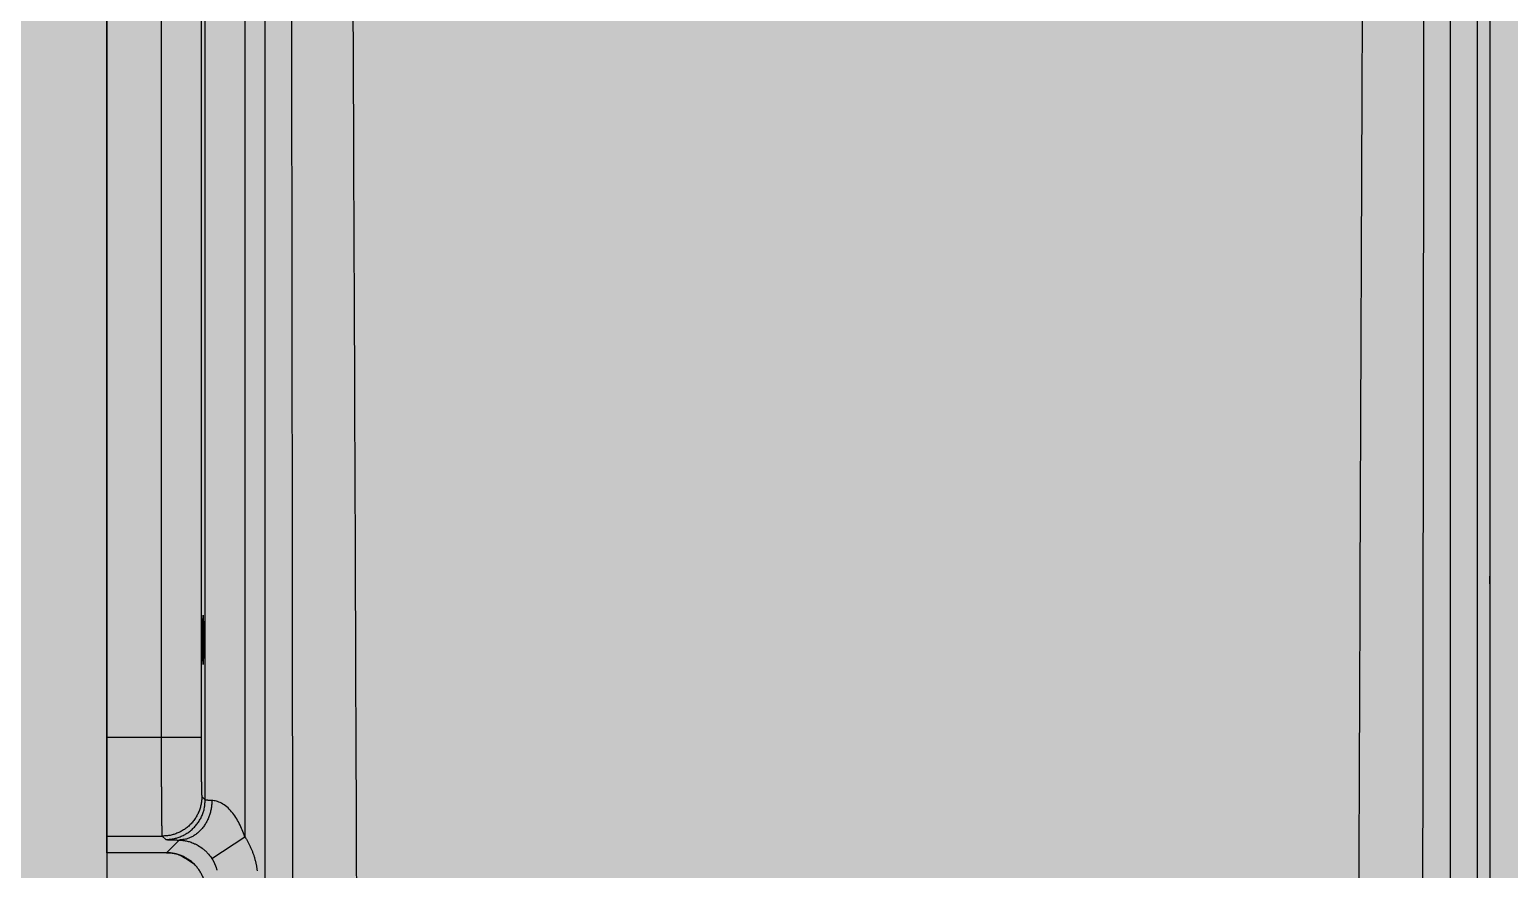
# Model space of a CAD drawing. Header units: millimetres. Extents: x 13515 to 183937, y -33900 to -660.
# Drawn here: x 60217.453 to 60219.797, y -20680.871 to -20679.54 of the extents above; entities that cross this region are included whole.
import ezdxf

# ---------------------------------------------------------------- set-up
doc = ezdxf.new("R2010")
doc.units = ezdxf.units.MM
doc.header["$LTSCALE"] = 100
doc.header["$MEASUREMENT"] = 0
doc.linetypes.add('HIDDEN', pattern=[2, 1, -1])
doc.layers.get('0').update_dxf_attribs({"linetype": 'CONTINUOUS'})
for name, color, linetype in [('254', 254, 'CONTINUOUS'), ('ELE9', 9, 'CONTINUOUS'), ('LED', 7, 'CONTINUOUS'), ('TOI', 12, 'CONTINUOUS')]:
    doc.layers.add(name, color=color, linetype=linetype)

# ---------------------------------------------------------------- blocks, each defined once
blk = doc.blocks.new('I2-샤워수전')
at = {"layer": 'TOI'}
for p, q in [((-139.9801, -95.5), (-139.9801, 269.9818)), ((-16, 270), (-16, -72.5)), ((-138.7399, 268.7417), (-138.7399, -95.5)), ((-136, 268.7417), (-136, -95.5)), ((-10.6031, 247.1202), (-13.9479, 244.9278)), ((-7.3041, 245.2671), (-6.0202, 246.551)), ((-6.0202, 246.551), (0, 246.551)), ((0, 246.551), (0, 244.8674)), ((-13.9479, -100), (-13.9479, 244.9278)), ((-5.6059, 244.8674), (-5.9486, 245.2101)), ((0, 244.8674), (-5.6059, 244.8674)), ((0, 244.8674), (0, 234.8682)), ((-9.6055, 240.8677), (-9.9483, 241.2105)), ((-9.9483, 241.2105), (-9.9483, -91.6827)), ((-9.528, -91.1508), (-9.528, 234.8682)), ((-5.5284, 234.8682), (-9.528, 234.8682)), ((0, 234.8682), (-5.5284, 234.8682)), ((-5.5284, 234.8682), (-5.5284, -91)), ((0, 234.8682), (0, -78))]:
    blk.add_line(p, q, dxfattribs=at)
for points in [[(-13.948, 244.9278), (-14.0305, 245.0564, -0.00480105), (-14.1108, 245.1868, -0.00476776), (-14.1886, 245.3191, -0.00475688), (-14.2642, 245.4532, -0.00478415), (-14.3373, 245.5889, -0.00479744), (-14.4079, 245.7263, -0.00480441), (-14.4759, 245.8653, -0.00480904), (-14.5414, 246.0058, -0.00481884), (-14.6041, 246.1477, -0.00482445), (-14.6642, 246.291, -0.00483146), (-14.7215, 246.4355, -0.00483391), (-14.7761, 246.5812, -0.00483606), (-14.8278, 246.7281, -0.00484148), (-14.8768, 246.876, -0.00485197), (-14.9227, 247.0249, -0.00484103), (-14.9659, 247.1746, -0.00481251), (-15.006, 247.325, -0.00485191), (-15.0433, 247.4763, -0.00494469), (-15.0775, 247.6284, -0.00480667), (-15.1088, 247.7804, -0.00449325), (-15.137, 247.932, -0.00494048), (-15.1624, 248.0863, -0.00585904), (-15.1847, 248.2445, -0.00447135), (-15.2039, 248.3932, -0.00159774)], [(-10.603, 247.1202), (-10.6443, 247.1845, -0.00480271), (-10.6844, 247.2497, -0.00476942), (-10.7234, 247.3158, -0.00475853), (-10.7611, 247.3829, -0.0047858), (-10.7977, 247.4508, -0.00479909), (-10.833, 247.5195, -0.00480606), (-10.867, 247.589, -0.00481067), (-10.8997, 247.6592, -0.00482047), (-10.9311, 247.7302, -0.00482605), (-10.9611, 247.8018, -0.00483305), (-10.9898, 247.8741, -0.00483548), (-11.0171, 247.947, -0.0048376), (-11.0429, 248.0204, -0.004843), (-11.0674, 248.0944, -0.00485347), (-11.0904, 248.1688, -0.00484249), (-11.1119, 248.2437, -0.00481393), (-11.132, 248.3189, -0.00485331)], [(-10.626, 241.2675), (-10.6212, 241.4574, -0.0105851), (-10.6085, 241.6498, -0.0100647), (-10.5876, 241.8448, -0.00993946), (-10.5584, 242.0418, -0.01039566), (-10.5204, 242.2398, -0.01065311), (-10.4735, 242.4379, -0.01085796), (-10.4172, 242.6355, -0.01104105), (-10.352, 242.8316, -0.01133024), (-10.2772, 243.0253, -0.01156442), (-10.1935, 243.2157, -0.01184475), (-10.1005, 243.4017, -0.01209136), (-9.9989, 243.5826, -0.01237419), (-9.8886, 243.7574, -0.01264735), (-9.7704, 243.9253, -0.01294483), (-9.6444, 244.0853, -0.01319462), (-9.5116, 244.237, -0.01339227), (-9.3722, 244.3793, -0.01374669), (-9.227, 244.5121, -0.01419698), (-9.0764, 244.6344, -0.01412804), (-8.9222, 244.7464, -0.01352593), (-8.7653, 244.8471, -0.01482357), (-8.6032, 244.9372, -0.01737235), (-8.4353, 245.0161, -0.01392754), (-8.2762, 245.0835, -0.00611788), (-8.1313, 245.1385, -0.01856837), (-7.9472, 245.1858, -0.03173169), (-7.6677, 245.2287, -0.01647426), (-7.3041, 245.2671, -0.00909441)], [(-5.9486, 245.2102), (-6.1392, 245.2057, 0.01280167), (-6.3323, 245.1917, 0.01215463), (-6.5281, 245.1677, 0.0119725), (-6.7259, 245.1338, 0.01247875), (-6.9247, 245.089, 0.01271744), (-7.1236, 245.0335, 0.01287282), (-7.322, 244.9666, 0.01297411), (-7.5189, 244.8888, 0.01318105), (-7.7133, 244.7994, 0.0132906), (-7.9044, 244.699, 0.01343493), (-8.0911, 244.5874, 0.013507), (-8.2726, 244.4653, 0.01360475), (-8.4479, 244.3326, 0.01365872), (-8.6162, 244.1902, 0.01372842), (-8.7765, 244.0383, 0.01371871), (-8.9283, 243.8781, 0.01365505), (-9.0707, 243.7098, 0.01372855), (-9.2034, 243.5345, 0.01389352), (-9.3256, 243.3526, 0.01353997), (-9.4371, 243.1663, 0.01272296), (-9.5374, 242.9767, 0.01368283), (-9.6269, 242.7808, 0.01572191), (-9.705, 242.5779, 0.01237327), (-9.7716, 242.3855, 0.00539068), (-9.8259, 242.2103, 0.01618246), (-9.8719, 241.9878, 0.02706269), (-9.9128, 241.65, 0.01386633), (-9.9483, 241.2105, 0.00762356)], [(-9.6056, 240.8678), (-9.6011, 241.0584, -0.01280191), (-9.5871, 241.2515, -0.01215487), (-9.5631, 241.4473, -0.01197275), (-9.5292, 241.6451, -0.01247902), (-9.4844, 241.8438, -0.01271772), (-9.4289, 242.0428, -0.01287311), (-9.362, 242.2412, -0.0129744), (-9.2841, 242.4381, -0.01318135), (-9.1948, 242.6325, -0.01329089), (-9.0944, 242.8236, -0.01343522), (-8.9828, 243.0102, -0.01350727), (-8.8607, 243.1918, -0.013605), (-8.728, 243.367, -0.01365896), (-8.5856, 243.5353, -0.01372864), (-8.4337, 243.6956, -0.01371891), (-8.2735, 243.8474, -0.01365522), (-8.1052, 243.9898, -0.01372868), (-7.9299, 244.1225, -0.01389362), (-7.748, 244.2446, -0.01354004), (-7.5617, 244.3562, -0.012723), (-7.3721, 244.4565, -0.01368284), (-7.1762, 244.5459, -0.01572187), (-6.9733, 244.6241, -0.01237321), (-6.7809, 244.6907, -0.00539065), (-6.6057, 244.745, -0.01618234), (-6.3832, 244.791, -0.02706238), (-6.0454, 244.8319, -0.01386612), (-5.6059, 244.8673, -0.00762344)], [(-5.9486, 245.2102), (-5.9521, 245.2122, 0.09309381), (-5.9584, 245.2142, 0.03313444), (-5.9677, 245.2162, 0.01604159), (-5.9799, 245.2182, 0.00960788), (-5.9951, 245.2202, 0.00626642), (-6.0132, 245.2222, 0.00445907), (-6.0344, 245.2242, 0.00329592), (-6.0584, 245.2261, 0.00256348), (-6.0855, 245.2281, 0.00203195), (-6.1156, 245.2301, 0.00166466), (-6.1486, 245.2321, 0.00137827), (-6.1845, 245.2341, 0.00116829), (-6.2234, 245.236, 0.00099808), (-6.2652, 245.238, 0.00086883), (-6.3099, 245.2399, 0.00075645), (-6.3575, 245.2418, 0.00066605), (-6.4079, 245.2438, 0.00059663), (-6.4611, 245.2457, 0.00054565), (-6.5173, 245.2476, 0.00047689), (-6.5759, 245.2494, 0.00040691), (-6.6367, 245.2513, 0.00040918), (-6.7014, 245.2531, 0.00044096), (-6.7708, 245.255, 0.00030599), (-6.8375, 245.2567, 0.00010418), (-6.899, 245.2583, 0.00038992), (-6.9835, 245.2603, 0.00058229), (-7.1205, 245.2632, 0.00025592), (-7.3041, 245.2671, 0.00012971)], [(-5.6059, 244.8673), (-5.6022, 244.8502, -0.08207142), (-5.5984, 244.8094, -0.01331774), (-5.5946, 244.744, -0.0052762), (-5.5907, 244.6541, -0.00299307), (-5.5869, 244.5374, -0.00186317), (-5.583, 244.3943, -0.00128857), (-5.5792, 244.2234, -0.00093313), (-5.5753, 244.0254, -0.0007227), (-5.5716, 243.7992, -0.00056965), (-5.5679, 243.5462, -0.00046787), (-5.5642, 243.2656, -0.00038826), (-5.5607, 242.9593, -0.00033193), (-5.5573, 242.6272, -0.00028598), (-5.5541, 242.2715, -0.00025199), (-5.551, 241.8926, -0.00022262), (-5.548, 241.4932, -0.0001994), (-5.5453, 241.0744, -0.00018168), (-5.5427, 240.6384, -0.00016884), (-5.5404, 240.1862, -0.00015199), (-5.5382, 239.7234, -0.0001339), (-5.5363, 239.2526, -0.00013584), (-5.5345, 238.7662, -0.00014763), (-5.533, 238.2625, -0.00011043), (-5.5317, 237.7852, -0.00004678), (-5.5307, 237.3504, -0.00013813), (-5.5298, 236.798, -0.00022026), (-5.529, 235.9595, -0.00010969), (-5.5283, 234.8682, -0.00005978)], [(-10.626, 241.2675), (-10.5842, 241.2658, -0.00041453), (-10.5436, 241.2641, -0.00043635), (-10.5041, 241.2624, -0.00046362), (-10.4657, 241.2607, -0.00049667), (-10.4286, 241.2589, -0.00053367), (-10.3927, 241.2571, -0.00057292), (-10.358, 241.2553, -0.00061872), (-10.3247, 241.2535, -0.00066932), (-10.2926, 241.2517, -0.00072877), (-10.2619, 241.2498, -0.00079449), (-10.2325, 241.2479, -0.00087264), (-10.2045, 241.246, -0.00095971), (-10.1779, 241.2441, -0.00106657), (-10.1527, 241.2422, -0.00118915), (-10.1289, 241.2403, -0.00133548), (-10.1066, 241.2383, -0.0014979), (-10.0857, 241.2364, -0.00172773), (-10.0662, 241.2344, -0.00202814), (-10.0483, 241.2324, -0.002313), (-10.0318, 241.2305, -0.00253108), (-10.0168, 241.2285, -0.0033237), (-10.0032, 241.2265, -0.00492564), (-9.9911, 241.2244, -0.00489308), (-9.9806, 241.2225, -0.00203859), (-9.9718, 241.2207, -0.0093084), (-9.9639, 241.2185, -0.03032988), (-9.956, 241.215, -0.03213973), (-9.9483, 241.2105, -0.0270808)], [(-9.528, 234.8682), (-9.5281, 235.1522, 0.00016648), (-9.5283, 235.4399, 0.00015894), (-9.5288, 235.7316, 0.00015808), (-9.5295, 236.0261, 0.00016696), (-9.5303, 236.3221, 0.00017359), (-9.5314, 236.6184, 0.00018012), (-9.5327, 236.9138, 0.00018744), (-9.5342, 237.207, 0.00019757), (-9.5359, 237.4966, 0.00020849), (-9.5379, 237.7813, 0.00022171), (-9.54, 238.0596, 0.00023688), (-9.5424, 238.3303, 0.00025497), (-9.545, 238.5918, 0.00027685), (-9.5477, 238.8432, 0.00030282), (-9.5507, 239.0829, 0.00033405), (-9.5538, 239.3102, 0.00036947), (-9.557, 239.5237, 0.00041991), (-9.5604, 239.7229, 0.00048532), (-9.5639, 239.9068, 0.00055219), (-9.5676, 240.0751, 0.00060789), (-9.5712, 240.2267, 0.00078562), (-9.575, 240.3626, 0.00113615), (-9.579, 240.4819, 0.00118101), (-9.5827, 240.584, 0.00061492), (-9.5861, 240.6676, 0.00224313), (-9.5904, 240.7398, 0.00762083), (-9.597, 240.8068, 0.01015569), (-9.6056, 240.8678, 0.0112499)]]:
    blk.add_lwpolyline(points, format="xyb", dxfattribs=at)
at = {"layer": 'TOI', "color": 8}
blk.add_arc((-125, 218.5693), 15, 177.04877, 180, dxfattribs=at)
at = {"layer": 'TOI'}
blk.add_ellipse((-9.7381, 225), major_axis=(0, -2.5), ratio=0.01309072, start_param=0, end_param=6.2831853, dxfattribs=at)
for points, knots in [([(-133.1958, 270.0001), (-133.2318, 236.4374), (-133.3003, 172.7703), (-133.4131, 95.0831), (-133.5096, 37.582), (-133.5836, -2.548), (-133.6607, -40.7478), (-133.7279, -71.5173), (-133.7706, -89.5536), (-133.7849, -95.5)], [0, 0, 0, 0, 0.26358067, 0.50000305, 0.61010823, 0.71516051, 0.8151599, 0.9101064, 0.95680622, 0.95680622, 0.95680622, 0.95680622]), ([(-18.2689, -72.5), (-18.3141, -51.6346), (-18.4089, -7.936), (-18.5315, 60.5638), (-18.6273, 122.6343), (-18.7002, 177.094), (-18.7554, 222.7609), (-18.7877, 253.9916), (-18.8043, 270.0001)], [0, 0, 0, 0, 0.18276281, 0.38276206, 0.59999774, 0.7264466, 0.85978069, 1, 1, 1, 1]), ([(-128.6146, -95.5), (-128.1508, -37.3534), (-127.781, 20.794), (-127.157, 137.6373), (-126.9058, 196.3333), (-126.703, 255.0294)], [0.045115198, 0.045115198, 0.045115198, 0.045115198, 0.52031843, 0.52031843, 1, 1, 1, 1]), ([(-25.2969, 255.0296), (-25.1168, 202.916), (-24.6584, 93.7184), (-23.994, -15.4781), (-23.563, -72.5611)], [0, 0, 0, 0, 0.47723962, 1, 1, 1, 1]), ([(-10.0198, 250.5506), (-10.0189, 250.4831), (-10.0169, 250.3479), (-10.0009, 250.1457), (-9.9755, 249.9446), (-9.9397, 249.745), (-9.8939, 249.5475), (-9.8381, 249.3525), (-9.7725, 249.1607), (-9.6973, 248.9724), (-9.6126, 248.7882), (-9.5188, 248.6085), (-9.4159, 248.4338), (-9.3044, 248.2645), (-9.1844, 248.1011), (-9.0562, 247.944), (-8.9203, 247.7935), (-8.777, 247.6502), (-8.6265, 247.5143), (-8.4694, 247.3862), (-8.306, 247.2662), (-8.1367, 247.1547), (-7.962, 247.0519), (-7.7823, 246.958), (-7.5981, 246.8734), (-7.4098, 246.7982), (-7.218, 246.7327), (-7.0231, 246.6769), (-6.8256, 246.6311), (-6.6261, 246.5954), (-6.425, 246.5699), (-6.2229, 246.554), (-6.0877, 246.552), (-6.0202, 246.5511)], [0, 0, 0, 0, 0.03226615, 0.06453133, 0.09679561, 0.12905901, 0.16132158, 0.19358337, 0.22584441, 0.25810476, 0.29036445, 0.32262353, 0.35488204, 0.38714003, 0.41939753, 0.4516546, 0.48391128, 0.5161676, 0.54842362, 0.58067938, 0.61293491, 0.64519027, 0.67744549, 0.70970063, 0.74195572, 0.77421081, 0.80646594, 0.83872115, 0.87097649, 0.903232, 0.93548773, 0.96774371, 1, 1, 1, 1]), ([(-6.0202, 246.5511), (-6.095, 246.551), (-6.4204, 246.5608), (-7.1293, 246.6666), (-7.7276, 246.9137), (-8.8486, 247.7223)], [0, 0, 0, 0, 0.03582683, 0.1551915, 0.34144536, 0.34144536, 0.34144536, 0.34144536]), ([(-7.3041, 245.2671), (-7.4539, 245.2731), (-7.6324, 245.2869), (-7.9599, 245.343), (-8.0801, 245.368), (-8.3399, 245.4365), (-8.4797, 245.4799), (-8.7066, 245.5665), (-8.7851, 245.599), (-8.9485, 245.6732), (-9.034, 245.7153), (-9.2934, 245.8552), (-9.4699, 245.9662), (-9.7353, 246.1664), (-9.8247, 246.2395), (-9.9977, 246.3942), (-10.0813, 246.4755), (-10.3224, 246.7315), (-10.4717, 246.9197), (-10.603, 247.1202)], [0, 0, 0, 0, 0.25, 0.25, 0.375, 0.375, 0.5, 0.5, 0.5625, 0.5625, 0.625, 0.625, 0.75, 0.75, 0.8125, 0.8125, 0.875, 0.875, 1, 1, 1, 1]), ([(-13.948, 244.9278), (-13.7978, 244.4696), (-13.6181, 244.0217), (-13.2913, 243.38), (-13.1718, 243.1696), (-12.9128, 242.7685), (-12.7735, 242.5777), (-12.4717, 242.2209), (-12.3074, 242.0534), (-11.9611, 241.7611), (-11.782, 241.6387), (-11.4248, 241.4476), (-11.2436, 241.3782), (-10.9128, 241.2918), (-10.7614, 241.2727), (-10.626, 241.2675)], [0, 0, 0, 0, 0.25, 0.25, 0.375, 0.375, 0.5, 0.5, 0.625, 0.625, 0.75, 0.75, 0.875, 0.875, 1, 1, 1, 1])]:
    blk.add_open_spline(points, degree=3, knots=knots, dxfattribs=at)
blk.add_open_spline([(-8.8486, 247.7223), (-8.3494, 247.2822), (-8.6145, 247.4869), (-8.8486, 247.7223)], degree=3, dxfattribs=at)
blk = doc.blocks.new('B2FF')
at = {"layer": 'ELE9', "ltscale": 0.1}
blk.add_lwpolyline([(37344599.72, 549441.34), (37344599.72, 548471.34)], dxfattribs=at)
at = {"layer": 'ELE9', "ltscale": 0.1, "extrusion": (0, 0, -1), "xscale": -1, "zscale": -1, "rotation": 180}
blk.add_blockref('I2-샤워수전', (-37344599.72, 548866.33), dxfattribs=at)

msp = doc.modelspace()

# ---------------------------------------------------------------- hatches: boundary and pattern name
at = {"layer": '254', "ltscale": 10000}
h = msp.add_hatch(color=256, dxfattribs=at)
h.dxf.hatch_style = 1
edge = h.paths.add_edge_path()
edge.add_arc((60080.0147, -20680.8457), 40, 90, 180)
edge.add_line((60040.0147, -20680.8457), (60040.0147, -20739.1814))
edge.add_arc((60080.0147, -20739.1814), 40, 180, 270)
edge.add_line((60080.0147, -20779.1814), (60192.5702, -20779.1814))
edge.add_arc((60192.5702, -20739.1814), 40, 270, 360)
edge.add_line((60232.5702, -20739.1814), (60232.5702, -20680.8457))
edge.add_arc((60192.5702, -20680.8457), 40, 0, 90)
edge.add_line((60192.5702, -20640.8457), (60080.0147, -20640.8457))

# ---------------------------------------------------------------- next in the draw order: block references
at = {"xscale": 0.01565177005511743, "yscale": 0.01565177005511743, "zscale": 0.01565177005511743}
msp.add_blockref('B2FF', (-524291.5122, -29267.7151), dxfattribs=at)

# ---------------------------------------------------------------- next in the draw order: linework, layer by layer
at = {"layer": 'LED', "color": 6, "linetype": 'HIDDEN', "ltscale": 0.3, "const_width": 8}
msp.add_lwpolyline([(60080.0147, -20640.8457, 0.414214), (60040.0147, -20680.8457), (60040.0147, -20739.1814, 0.414214), (60080.0147, -20779.1814), (60192.5702, -20779.1814, 0.414214), (60232.5702, -20739.1814), (60232.5702, -20680.8457, 0.414214), (60192.5702, -20640.8457)], format="xyb", close=True, dxfattribs=at)

doc.saveas('drawing.dxf')
